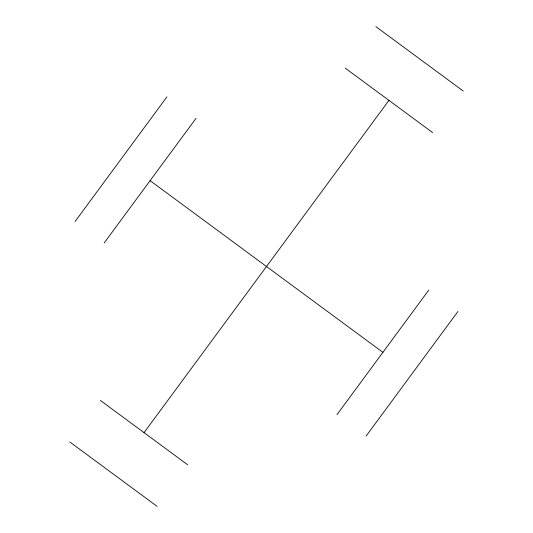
<?xml version="1.0" encoding="UTF-8"?>
<svg xmlns="http://www.w3.org/2000/svg" width="533" height="533" viewBox="0 0 533 533"><rect width="100%" height="100%" fill="white"/><g stroke="black" fill="none" stroke-linecap="round" stroke-linejoin="round"><path stroke-width="0.8" d="M75.08 221.501L166.922 96.899M104.182 242.955L196.017 118.359M144.05 432.629L388.95 100.371M336.983 414.641L428.818 290.045M366.078 436.101L457.92 311.499M375.912 26.65L463.21 91.03M345.297 68.184L432.603 132.564M150.099 180.66L382.901 352.34M100.397 400.443L187.696 464.816M69.79 441.97L157.088 506.35"/></g></svg>
